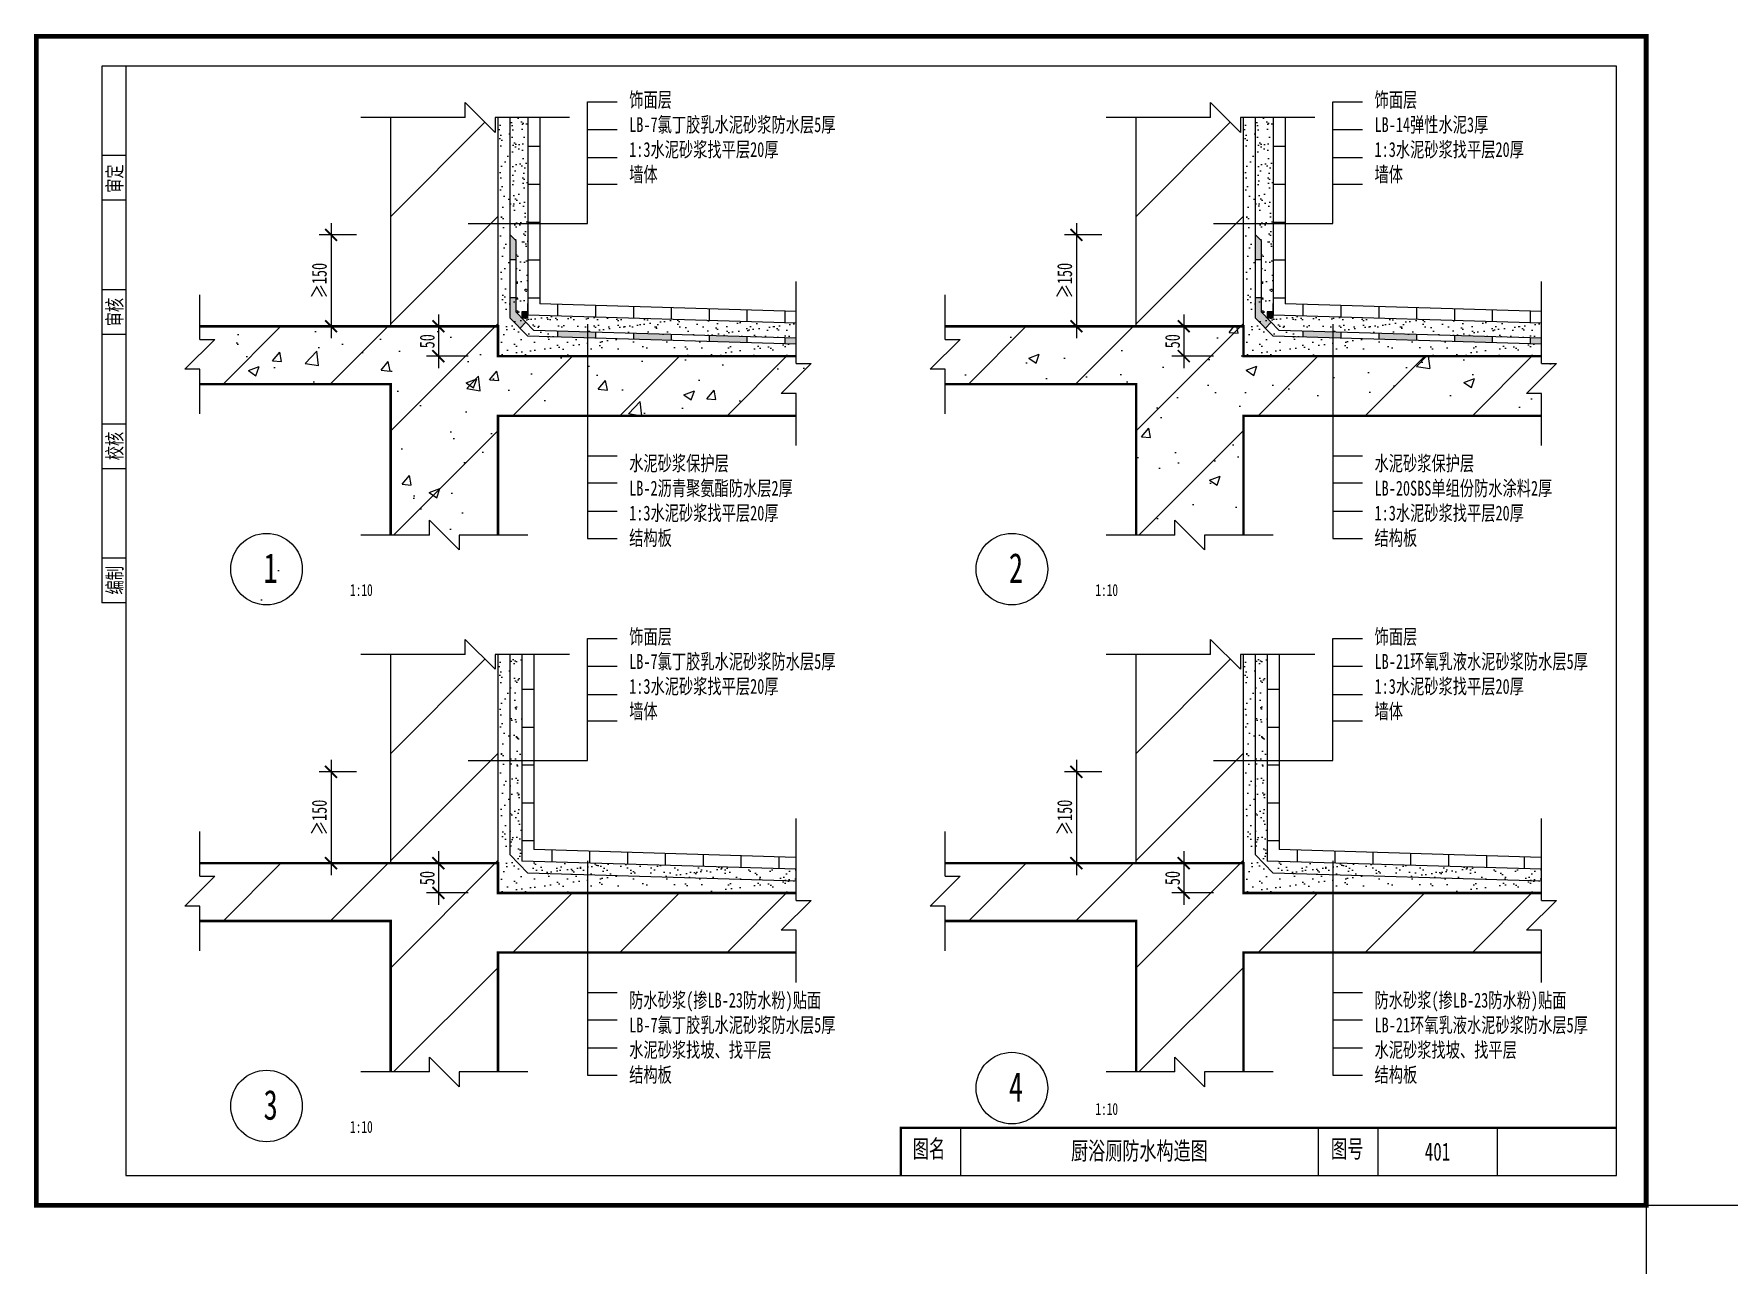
# Model space of a CAD drawing. Extents: x -1435 to -294, y -762 to 85.
# Drawn here: x -1435.2 to -1150.9, y -555.9 to -349.5 of the extents above; entities that cross this region are included whole.
import ezdxf

# ---------------------------------------------------------------- set-up
doc = ezdxf.new("R2010")
doc.units = 0
doc.layers.get('0').update_dxf_attribs({"linetype": 'CONTINUOUS'})
doc.layers.get('DEFPOINTS').update_dxf_attribs({"linetype": 'CONTINUOUS'})
doc.styles.get("Standard").update_dxf_attribs({"font": 'SimSun.ttf', "width": 0.7, "height": 2.5})
doc.dimstyles.get("Standard").update_dxf_attribs({"dimtxt": 0.18, "dimasz": 0.18, "dimexe": 0.18, "dimexo": 0.0625, "dimgap": 0.09, "dimtad": 0, "dimtih": 1, "dimtoh": 1, "dimdec": 4, "dimzin": 0, "dimdsep": 46, "dimtxsty": 'Standard', "dimcen": 0.09, "dimadec": 0, "dimazin": 0, "dimtfac": 1, "dimtdec": 4, "dimtofl": 0, "dimtmove": 0, "dimatfit": 3, "dimfxl": 0, "dimtolj": 1, "dimtzin": 0, "dimarcsym": 0})
pattern_1 = [(37.5, (-7.4803, 0), (-0.0800016, 2.4470662), [0, -1.9304, 0, -2.159, 0, -2.06375]), (7.5, (-7.4803, 0), (2.2476164, 3.5841255), [0, -1.0414, 0, -1.7399, 0, -0.66675]), (327.5, (-9.0424, 0), (3.954962, 0.007186), [0, -0.635, 0, -2.286, 0, -2.9845]), (317.5, (-9.0424, 0), (3.817782, 1.114647), [0, -0.3175, 0, -1.4986, 0, -1.7145])]
pattern_2 = [(37.5, (117.5197, 0), (-0.0800016, 2.4470662), [0, -1.9304, 0, -2.159, 0, -2.06375]), (7.5, (117.5197, 0), (2.2476164, 3.5841255), [0, -1.0414, 0, -1.7399, 0, -0.66675]), (327.5, (115.9576, 0), (3.954962, 0.007186), [0, -0.635, 0, -2.286, 0, -2.9845]), (317.5, (115.9576, 0), (3.817782, 1.114647), [0, -0.3175, 0, -1.4986, 0, -1.7145])]

# ---------------------------------------------------------------- blocks, each defined once
blk = doc.blocks.new('_ARCHTICK')
at = {"color": 0, "linetype": 'ByBlock', "const_width": 0.15}
blk.add_lwpolyline([(-0.5, -0.5), (0.5, 0.5)], dxfattribs=at)
blk = doc.blocks.new('*D10')
at = {"color": 0}
for p, q in [((-1381.1, -383.16), (-1387.38, -383.16)), ((-1385.38, -381.16), (-1385.38, -400.47)), ((-1380.38, -398.47), (-1387.38, -398.47))]:
    blk.add_line(p, q, dxfattribs=at)
at = {"layer": 'DEFPOINTS', "color": 0}
for p in [(-1376.1, -383.16), (-1385.38, -398.47), (-1375.38, -398.47)]:
    blk.add_point(p, dxfattribs=at)
at = {"color": 0, "xscale": 2, "yscale": 2, "zscale": 2}
for p, rotation in [((-1385.38, -383.16), 90), ((-1385.38, -398.47), 270)]:
    blk.add_blockref('_ARCHTICK', p, dxfattribs=dict(at, rotation=rotation))
at = {"color": 0, "insert": (-1387.32, -390.81), "char_height": 2.5, "attachment_point": 5, "rotation": 90}
blk.add_mtext('\\A1;≥150', dxfattribs=at)
blk = doc.blocks.new('*D11')
at = {"color": 0}
for p, q in [((-1367.38, -396.47), (-1367.38, -405.47)), ((-1362.38, -398.47), (-1369.38, -398.47)), ((-1362.38, -403.47), (-1369.38, -403.47))]:
    blk.add_line(p, q, dxfattribs=at)
at = {"layer": 'DEFPOINTS', "color": 0}
for p in [(-1357.38, -398.47), (-1367.38, -403.47), (-1357.38, -403.47)]:
    blk.add_point(p, dxfattribs=at)
at = {"color": 0, "xscale": 2, "yscale": 2, "zscale": 2}
for p, rotation in [((-1367.38, -398.47), 90), ((-1367.38, -403.47), 270)]:
    blk.add_blockref('_ARCHTICK', p, dxfattribs=dict(at, rotation=rotation))
at = {"color": 0, "insert": (-1369.25, -400.97), "char_height": 2.5, "attachment_point": 5, "rotation": 90}
blk.add_mtext('\\A1;50', dxfattribs=at)
blk = doc.blocks.new('X1')
blk.add_circle((-0.07, -0.01), 6)
at = {"insert": (-0.57, 2.69), "char_height": 5, "width": 2.34, "attachment_point": 1}
blk.add_mtext('1', dxfattribs=at)
blk = doc.blocks.new('*D13')
at = {"color": 0}
for p, q in [((-1242.38, -396.47), (-1242.38, -405.47)), ((-1237.38, -398.47), (-1244.38, -398.47)), ((-1237.38, -403.47), (-1244.38, -403.47))]:
    blk.add_line(p, q, dxfattribs=at)
at = {"layer": 'DEFPOINTS', "color": 0}
for p in [(-1232.38, -398.47), (-1242.38, -403.47), (-1232.38, -403.47)]:
    blk.add_point(p, dxfattribs=at)
at = {"color": 0, "xscale": 2, "yscale": 2, "zscale": 2}
for p, rotation in [((-1242.38, -398.47), 90), ((-1242.38, -403.47), 270)]:
    blk.add_blockref('_ARCHTICK', p, dxfattribs=dict(at, rotation=rotation))
at = {"color": 0, "insert": (-1244.25, -400.97), "char_height": 2.5, "attachment_point": 5, "rotation": 90}
blk.add_mtext('\\A1;50', dxfattribs=at)
blk = doc.blocks.new('*D12')
at = {"color": 0}
for p, q in [((-1256.1, -383.16), (-1262.38, -383.16)), ((-1260.38, -381.16), (-1260.38, -400.47)), ((-1255.38, -398.47), (-1262.38, -398.47))]:
    blk.add_line(p, q, dxfattribs=at)
at = {"layer": 'DEFPOINTS', "color": 0}
for p in [(-1251.1, -383.16), (-1260.38, -398.47), (-1250.38, -398.47)]:
    blk.add_point(p, dxfattribs=at)
at = {"color": 0, "xscale": 2, "yscale": 2, "zscale": 2}
for p, rotation in [((-1260.38, -383.16), 90), ((-1260.38, -398.47), 270)]:
    blk.add_blockref('_ARCHTICK', p, dxfattribs=dict(at, rotation=rotation))
at = {"color": 0, "insert": (-1262.32, -390.81), "char_height": 2.5, "attachment_point": 5, "rotation": 90}
blk.add_mtext('\\A1;≥150', dxfattribs=at)
blk = doc.blocks.new('*D14')
at = {"color": 0}
for p, q in [((-1385.38, -471.16), (-1385.38, -490.47)), ((-1381.1, -473.16), (-1387.38, -473.16)), ((-1380.38, -488.47), (-1387.38, -488.47))]:
    blk.add_line(p, q, dxfattribs=at)
at = {"layer": 'DEFPOINTS', "color": 0}
for p in [(-1376.1, -473.16), (-1385.38, -488.47), (-1375.38, -488.47)]:
    blk.add_point(p, dxfattribs=at)
at = {"color": 0, "xscale": 2, "yscale": 2, "zscale": 2}
for p, rotation in [((-1385.38, -473.16), 90), ((-1385.38, -488.47), 270)]:
    blk.add_blockref('_ARCHTICK', p, dxfattribs=dict(at, rotation=rotation))
at = {"color": 0, "insert": (-1387.32, -480.81), "char_height": 2.5, "attachment_point": 5, "rotation": 90}
blk.add_mtext('\\A1;≥150', dxfattribs=at)
blk = doc.blocks.new('*D15')
at = {"color": 0}
for p, q in [((-1362.38, -488.47), (-1369.38, -488.47)), ((-1367.38, -486.47), (-1367.38, -495.47)), ((-1362.38, -493.47), (-1369.38, -493.47))]:
    blk.add_line(p, q, dxfattribs=at)
at = {"layer": 'DEFPOINTS', "color": 0}
for p in [(-1357.38, -488.47), (-1367.38, -493.47), (-1357.38, -493.47)]:
    blk.add_point(p, dxfattribs=at)
at = {"color": 0, "xscale": 2, "yscale": 2, "zscale": 2}
for p, rotation in [((-1367.38, -488.47), 90), ((-1367.38, -493.47), 270)]:
    blk.add_blockref('_ARCHTICK', p, dxfattribs=dict(at, rotation=rotation))
at = {"color": 0, "insert": (-1369.25, -490.97), "char_height": 2.5, "attachment_point": 5, "rotation": 90}
blk.add_mtext('\\A1;50', dxfattribs=at)
blk = doc.blocks.new('*D17')
at = {"color": 0}
for p, q in [((-1237.38, -488.47), (-1244.38, -488.47)), ((-1242.38, -486.47), (-1242.38, -495.47)), ((-1237.38, -493.47), (-1244.38, -493.47))]:
    blk.add_line(p, q, dxfattribs=at)
at = {"layer": 'DEFPOINTS', "color": 0}
for p in [(-1232.38, -488.47), (-1242.38, -493.47), (-1232.38, -493.47)]:
    blk.add_point(p, dxfattribs=at)
at = {"color": 0, "xscale": 2, "yscale": 2, "zscale": 2}
for p, rotation in [((-1242.38, -488.47), 90), ((-1242.38, -493.47), 270)]:
    blk.add_blockref('_ARCHTICK', p, dxfattribs=dict(at, rotation=rotation))
at = {"color": 0, "insert": (-1244.25, -490.97), "char_height": 2.5, "attachment_point": 5, "rotation": 90}
blk.add_mtext('\\A1;50', dxfattribs=at)
blk = doc.blocks.new('*D16')
at = {"color": 0}
for p, q in [((-1260.38, -471.16), (-1260.38, -490.47)), ((-1256.1, -473.16), (-1262.38, -473.16)), ((-1255.38, -488.47), (-1262.38, -488.47))]:
    blk.add_line(p, q, dxfattribs=at)
at = {"layer": 'DEFPOINTS', "color": 0}
for p in [(-1251.1, -473.16), (-1260.38, -488.47), (-1250.38, -488.47)]:
    blk.add_point(p, dxfattribs=at)
at = {"color": 0, "xscale": 2, "yscale": 2, "zscale": 2}
for p, rotation in [((-1260.38, -473.16), 90), ((-1260.38, -488.47), 270)]:
    blk.add_blockref('_ARCHTICK', p, dxfattribs=dict(at, rotation=rotation))
at = {"color": 0, "insert": (-1262.32, -480.81), "char_height": 2.5, "attachment_point": 5, "rotation": 90}
blk.add_mtext('\\A1;≥150', dxfattribs=at)

msp = doc.modelspace()

# ---------------------------------------------------------------- hatches: boundary and pattern name
h = msp.add_hatch()
h.set_pattern_fill('AR-CONC', color=256, scale=0.1, style=0)
h.set_pattern_definition([(50, (0, 0), (18.21847, -1.59391), [1.905, -20.955]), (355, (0, 0), (-3.52428, 19.10566), [1.524, -16.764]), (100.451, (1.518, -0.133), (14.69425, 17.51167), [1.619, -17.809]), (46.1842, (0, 5.08), (27.1079, -4.20423), [2.8575, -31.4325]), (96.6356, (2.26, 4.73), (23.7404, 24.74256), [2.4285, -26.7135]), (351.184, (0, 5.08), (23.74046, 24.7425), [2.286, -25.146]), (21, (2.54, 3.81), (15.16149, -10.22655), [1.905, -20.955]), (326, (2.54, 3.81), (6.1802, 18.4188), [1.524, -16.764]), (71.4514, (3.803, 2.958), (21.34165, 8.19229), [1.619, -17.809]), (37.5, (0, 0), (0.30886, 8.455504), [0, -16.5608, 0, -17.018, 0, -16.8275]), (7.5, (0, 0), (6.681966, 10.01806), [0, -9.7028, 0, -16.1798, 0, -6.4135]), (327.5, (-5.664, 0), (13.55906, -0.572874), [0, -6.35, 0, -19.812, 0, -26.289]), (317.5, (-8.204, 0), (14.81292, 2.54265), [0, -8.255, 0, -13.1572, 0, -18.669])])
h.paths.add_polyline_path([(-1250.38, -433.47), (-1243.88, -433.47), (-1243.88, -430.97), (-1238.88, -435.97), (-1238.88, -433.47), (-1232.38, -433.47), (-1232.38, -413.47), (-1217.38, -413.47), (-1217.38, -403.47), (-1232.38, -403.47), (-1232.38, -398.47), (-1282.38, -398.47), (-1282.38, -400.67), (-1279.88, -400.67), (-1284.88, -405.67), (-1282.38, -405.67), (-1282.38, -408.17), (-1250.38, -408.17)])
h.paths.add_polyline_path([(-1182.38, -413.47), (-1182.38, -409.72), (-1184.88, -409.72), (-1179.88, -404.72), (-1182.38, -404.72), (-1182.38, -403.47), (-1217.38, -403.47), (-1217.38, -413.47)])
h.paths.add_polyline_path([(-1357.38, -413.47), (-1342.38, -413.47), (-1342.38, -403.47), (-1357.38, -403.47), (-1357.38, -398.47), (-1407.38, -398.47), (-1407.38, -400.67), (-1404.88, -400.67), (-1409.88, -405.67), (-1407.38, -405.67), (-1407.38, -408.17), (-1375.38, -408.17), (-1375.38, -433.47), (-1368.88, -433.47), (-1368.88, -430.97), (-1363.88, -435.97), (-1363.88, -433.47), (-1357.38, -433.47)])
h.paths.add_polyline_path([(-1342.38, -413.47), (-1307.38, -413.47), (-1307.38, -409.72), (-1309.88, -409.72), (-1304.88, -404.72), (-1307.38, -404.72), (-1307.38, -403.47), (-1342.38, -403.47)])
h.paths.add_polyline_path([(-1246.13, -402.7), (-1246.13, -399.23), (-1242.38, -399.23), (-1242.38, -402.7)], flags=24)
h.paths.add_polyline_path([(-1371.13, -402.7), (-1371.13, -399.23), (-1367.38, -399.23), (-1367.38, -402.7)], flags=24)
h.paths.add_polyline_path([(-1389.27, -394.32), (-1389.27, -387.31), (-1385.38, -387.31), (-1385.38, -394.32)], flags=9)
edge = h.paths.add_edge_path()
edge.add_arc((-1396.2, -439.18), 6, 0, 360)
h.paths.add_polyline_path([(-1397.95, -435.23), (-1394.03, -435.23), (-1394.03, -442.73), (-1397.95, -442.73)], flags=24)
h.paths.add_polyline_path([(-1382.7, -441.18), (-1378.04, -441.18), (-1378.04, -444.18), (-1382.7, -444.18)], flags=9)
h.paths.add_polyline_path([(-1336, -417.34), (-1306.21, -417.34), (-1306.21, -436.09), (-1336, -436.09)], flags=9)
h.paths.add_polyline_path([(-1336, -358.61), (-1298.74, -358.61), (-1298.74, -377.33), (-1336, -377.33)], flags=9)
h = msp.add_hatch()
h.set_pattern_fill('ANSI31', color=256, scale=4, style=0)
h.set_pattern_definition([(45, (-7.48, 0), (-8.98026, 8.98026), [])])
h.paths.add_polyline_path([(-1375.38, -398.47), (-1357.38, -398.47), (-1357.38, -363.47), (-1357.88, -363.47), (-1357.88, -365.97), (-1362.88, -360.97), (-1362.88, -363.47), (-1375.38, -363.47)])
h.paths.add_polyline_path([(-1375.38, -408.17), (-1375.38, -433.47), (-1368.88, -433.47), (-1368.88, -430.97), (-1363.88, -435.97), (-1363.88, -433.47), (-1357.38, -433.47), (-1357.38, -413.47), (-1342.38, -413.47), (-1342.38, -403.47), (-1357.38, -403.47), (-1357.38, -398.47), (-1407.38, -398.47), (-1407.38, -400.67), (-1404.88, -400.67), (-1409.88, -405.67), (-1407.38, -405.67), (-1407.38, -408.17)])
h.paths.add_polyline_path([(-1307.38, -413.47), (-1307.38, -409.72), (-1309.88, -409.72), (-1304.88, -404.72), (-1307.38, -404.72), (-1307.38, -403.47), (-1342.38, -403.47), (-1342.38, -413.47)])
h.paths.add_polyline_path([(-1371.13, -402.7), (-1371.13, -399.23), (-1367.38, -399.23), (-1367.38, -402.7)], flags=24)
h = msp.add_hatch()
h.set_pattern_fill('ANSI31', color=256, scale=4, style=0)
h.set_pattern_definition([(45, (117.52, 0), (-8.98026, 8.98026), [])])
h.paths.add_polyline_path([(-1250.38, -398.47), (-1232.38, -398.47), (-1232.38, -363.47), (-1232.88, -363.47), (-1232.88, -365.97), (-1237.88, -360.97), (-1237.88, -363.47), (-1250.38, -363.47)])
h.paths.add_polyline_path([(-1250.38, -408.17), (-1250.38, -433.47), (-1243.88, -433.47), (-1243.88, -430.97), (-1238.88, -435.97), (-1238.88, -433.47), (-1232.38, -433.47), (-1232.38, -413.47), (-1217.38, -413.47), (-1217.38, -403.47), (-1232.38, -403.47), (-1232.38, -398.47), (-1282.38, -398.47), (-1282.38, -400.67), (-1279.88, -400.67), (-1284.88, -405.67), (-1282.38, -405.67), (-1282.38, -408.17)])
h.paths.add_polyline_path([(-1182.38, -413.47), (-1182.38, -409.72), (-1184.88, -409.72), (-1179.88, -404.72), (-1182.38, -404.72), (-1182.38, -403.47), (-1217.38, -403.47), (-1217.38, -413.47)])
h.paths.add_polyline_path([(-1246.13, -402.7), (-1246.13, -399.23), (-1242.38, -399.23), (-1242.38, -402.7)], flags=24)
h = msp.add_hatch()
h.set_pattern_fill('AR-SAND', color=256, scale=0.07, style=0)
h.set_pattern_definition([(37.5, (-7.4803, 0), (-0.112002, 3.4258927), [0, -2.70256, 0, -3.0226, 0, -2.88925]), (7.5, (-7.4803, 0), (3.146663, 5.017776), [0, -1.45796, 0, -2.43586, 0, -0.93345]), (327.5, (-9.6673, 0), (5.5369466, 0.01006), [0, -0.889, 0, -3.2004, 0, -4.1783]), (317.5, (-9.6673, 0), (5.344895, 1.560505), [0, -0.4445, 0, -2.09804, 0, -2.4003])])
h.paths.add_polyline_path([(-1355.38, -381.24), (-1357.38, -381.24), (-1357.38, -403.47), (-1342.38, -403.47), (-1342.38, -400.42), (-1352.38, -400.12), (-1355.38, -397.03)])
h.paths.add_polyline_path([(-1342.38, -400.42), (-1342.38, -403.47), (-1307.38, -403.47), (-1307.38, -401.47)])
h.paths.add_polyline_path([(-1355.38, -363.47), (-1357.38, -363.47), (-1357.38, -381.24), (-1355.38, -381.24)])
h = msp.add_hatch()
h.set_pattern_fill('AR-SAND', color=256, scale=0.05, style=0)
h.set_pattern_definition(pattern_1)
h.paths.add_polyline_path([(-1352.38, -363.47), (-1355.38, -363.47), (-1355.38, -381.24), (-1352.38, -381.24)])
h = msp.add_hatch()
h.set_pattern_fill('ANSI31', color=256, scale=2, angle=135, style=0)
h.set_pattern_definition([(180, (-7.4803, 0), (-1e-15, -6.35), [])])
h.paths.add_polyline_path([(-1352.38, -381.24), (-1350.38, -381.24), (-1350.38, -363.47), (-1352.38, -363.47)])
h.paths.add_polyline_path([(-1350.38, -381.24), (-1352.38, -381.24), (-1352.38, -396.62), (-1307.38, -397.97), (-1307.38, -395.97), (-1350.38, -394.68)])
h = msp.add_hatch()
h.set_pattern_fill('AR-SAND', color=256, scale=0.07, style=0)
h.set_pattern_definition([(37.5, (117.5197, 0), (-0.112002, 3.4258927), [0, -2.70256, 0, -3.0226, 0, -2.88925]), (7.5, (117.5197, 0), (3.146663, 5.017776), [0, -1.45796, 0, -2.43586, 0, -0.93345]), (327.5, (115.3327, 0), (5.5369466, 0.01006), [0, -0.889, 0, -3.2004, 0, -4.1783]), (317.5, (115.3327, 0), (5.344895, 1.560505), [0, -0.4445, 0, -2.09804, 0, -2.4003])])
h.paths.add_polyline_path([(-1230.38, -381.24), (-1232.38, -381.24), (-1232.38, -403.47), (-1217.38, -403.47), (-1217.38, -400.42), (-1227.38, -400.12), (-1230.38, -397.03)])
h.paths.add_polyline_path([(-1217.38, -400.42), (-1217.38, -403.47), (-1182.38, -403.47), (-1182.38, -401.47)])
h.paths.add_polyline_path([(-1230.38, -363.47), (-1232.38, -363.47), (-1232.38, -381.24), (-1230.38, -381.24)])
h = msp.add_hatch()
h.set_pattern_fill('AR-SAND', color=256, scale=0.05, style=0)
h.set_pattern_definition(pattern_2)
h.paths.add_polyline_path([(-1227.38, -363.47), (-1230.38, -363.47), (-1230.38, -381.24), (-1227.38, -381.24)])
h = msp.add_hatch()
h.set_pattern_fill('ANSI31', color=256, scale=2, angle=135, style=0)
h.set_pattern_definition([(180, (117.5197, 0), (-1e-15, -6.35), [])])
h.paths.add_polyline_path([(-1227.38, -381.24), (-1225.38, -381.24), (-1225.38, -363.47), (-1227.38, -363.47)])
h.paths.add_polyline_path([(-1225.38, -381.24), (-1227.38, -381.24), (-1227.38, -396.62), (-1182.38, -397.97), (-1182.38, -395.97), (-1225.38, -394.68)])
h = msp.add_hatch()
h.set_pattern_fill('AR-SAND', color=256, scale=0.05, style=0)
h.set_pattern_definition(pattern_1)
h.paths.add_polyline_path([(-1307.38, -400.47), (-1307.38, -397.97), (-1352.38, -396.62), (-1352.38, -397.06), (-1352.41, -397.06), (-1353.41, -397.06), (-1353.38, -396.06), (-1352.38, -396.06), (-1352.38, -394.62), (-1352.38, -381.24), (-1355.38, -381.24), (-1355.38, -383.06), (-1354.38, -384.06), (-1354.38, -393.7), (-1355.38, -393.7), (-1355.38, -397.03), (-1352.38, -400.12), (-1347.33, -400.27), (-1347.33, -399.27)])
h = msp.add_hatch(color=256)
h.paths.add_polyline_path([(-1354.38, -396.06), (-1354.38, -393.7), (-1355.38, -393.7), (-1355.38, -397.03), (-1353.68, -398.78), (-1352.71, -397.78)])
h.paths.add_polyline_path([(-1347.33, -399.27), (-1347.33, -400.27), (-1342.38, -400.42), (-1342.38, -399.42)])
h.paths.add_polyline_path([(-1340.98, -400.46), (-1340.98, -399.46), (-1342.38, -399.42), (-1342.38, -400.42)])
h.paths.add_polyline_path([(-1334.63, -399.65), (-1334.63, -400.65), (-1328.28, -400.84), (-1328.28, -399.84)])
h.paths.add_polyline_path([(-1354.38, -384.06), (-1355.38, -383.06), (-1355.38, -387.35), (-1354.38, -387.35)])
h.paths.add_polyline_path([(-1321.93, -400.03), (-1321.93, -401.03), (-1315.58, -401.22), (-1315.58, -400.22)])
h.paths.add_polyline_path([(-1309.23, -400.41), (-1309.23, -401.41), (-1307.38, -401.47), (-1307.38, -400.47)])
h = msp.add_hatch()
h.set_pattern_fill('ANSI31', color=256, scale=2, angle=45, style=0)
h.set_pattern_definition([(90, (-7.4803, 0), (-6.35, 1e-15), [])])
h.paths.add_polyline_path([(-1350.38, -394.68), (-1350.38, -381.24), (-1352.38, -381.24), (-1352.38, -396.62), (-1307.38, -397.97), (-1307.38, -395.97)])
h = msp.add_hatch()
h.set_pattern_fill('AR-SAND', color=256, scale=0.05, style=0)
h.set_pattern_definition(pattern_2)
h.paths.add_polyline_path([(-1182.38, -400.47), (-1182.38, -397.97), (-1227.38, -396.62), (-1227.38, -397.06), (-1227.41, -397.06), (-1228.41, -397.06), (-1228.38, -396.06), (-1227.38, -396.06), (-1227.38, -394.62), (-1227.38, -381.24), (-1230.38, -381.24), (-1230.38, -383.06), (-1229.38, -384.06), (-1229.38, -393.7), (-1230.38, -393.7), (-1230.38, -397.03), (-1227.38, -400.12), (-1222.33, -400.27), (-1222.33, -399.27)])
h = msp.add_hatch(color=256)
h.paths.add_polyline_path([(-1229.38, -396.06), (-1229.38, -393.7), (-1230.38, -393.7), (-1230.38, -397.03), (-1228.68, -398.78), (-1227.71, -397.78)])
h.paths.add_polyline_path([(-1222.33, -399.27), (-1222.33, -400.27), (-1217.38, -400.42), (-1217.38, -399.42)])
h.paths.add_polyline_path([(-1215.98, -400.46), (-1215.98, -399.46), (-1217.38, -399.42), (-1217.38, -400.42)])
h.paths.add_polyline_path([(-1209.63, -399.65), (-1209.63, -400.65), (-1203.28, -400.84), (-1203.28, -399.84)])
h.paths.add_polyline_path([(-1229.38, -384.06), (-1230.38, -383.06), (-1230.38, -387.35), (-1229.38, -387.35)])
h.paths.add_polyline_path([(-1196.93, -400.03), (-1196.93, -401.03), (-1190.58, -401.22), (-1190.58, -400.22)])
h.paths.add_polyline_path([(-1184.23, -400.41), (-1184.23, -401.41), (-1182.38, -401.47), (-1182.38, -400.47)])
h = msp.add_hatch()
h.set_pattern_fill('ANSI31', color=256, scale=2, angle=45, style=0)
h.set_pattern_definition([(90, (117.5197, 0), (-6.35, 1e-15), [])])
h.paths.add_polyline_path([(-1225.38, -394.68), (-1225.38, -381.24), (-1227.38, -381.24), (-1227.38, -396.62), (-1182.38, -397.97), (-1182.38, -395.97)])
for points in [[(-1352.41, -397.06), (-1352.41, -396.06), (-1353.41, -396.06), (-1353.41, -397.06)], [(-1352.38, -396.06), (-1353.38, -396.06), (-1353.38, -397.06), (-1352.41, -397.06), (-1352.38, -397.06)], [(-1227.41, -397.06), (-1227.41, -396.06), (-1228.41, -396.06), (-1228.41, -397.06)], [(-1227.38, -396.06), (-1228.38, -396.06), (-1228.38, -397.06), (-1227.41, -397.06), (-1227.38, -397.06)]]:
    msp.add_hatch(color=256).paths.add_polyline_path(points)
h = msp.add_hatch()
h.set_pattern_fill('ANSI31', color=256, scale=4, style=0)
h.set_pattern_definition([(45, (-7.48, -90), (-8.98026, 8.98026), [])])
h.paths.add_polyline_path([(-1375.38, -488.47), (-1357.38, -488.47), (-1357.38, -453.47), (-1357.88, -453.47), (-1357.88, -455.97), (-1362.88, -450.97), (-1362.88, -453.47), (-1375.38, -453.47)])
h.paths.add_polyline_path([(-1375.38, -498.17), (-1375.38, -523.47), (-1368.88, -523.47), (-1368.88, -520.97), (-1363.88, -525.97), (-1363.88, -523.47), (-1357.38, -523.47), (-1357.38, -503.47), (-1342.38, -503.47), (-1342.38, -493.47), (-1357.38, -493.47), (-1357.38, -488.47), (-1407.38, -488.47), (-1407.38, -490.67), (-1404.88, -490.67), (-1409.88, -495.67), (-1407.38, -495.67), (-1407.38, -498.17)])
h.paths.add_polyline_path([(-1307.38, -503.47), (-1307.38, -499.72), (-1309.88, -499.72), (-1304.88, -494.72), (-1307.38, -494.72), (-1307.38, -493.47), (-1342.38, -493.47), (-1342.38, -503.47)])
h.paths.add_polyline_path([(-1371.13, -492.7), (-1371.13, -489.23), (-1367.38, -489.23), (-1367.38, -492.7)], flags=24)
h = msp.add_hatch()
h.set_pattern_fill('ANSI31', color=256, scale=4, style=0)
h.set_pattern_definition([(45, (117.52, -90), (-8.98026, 8.98026), [])])
h.paths.add_polyline_path([(-1250.38, -488.47), (-1232.38, -488.47), (-1232.38, -453.47), (-1232.88, -453.47), (-1232.88, -455.97), (-1237.88, -450.97), (-1237.88, -453.47), (-1250.38, -453.47)])
h.paths.add_polyline_path([(-1250.38, -498.17), (-1250.38, -523.47), (-1243.88, -523.47), (-1243.88, -520.97), (-1238.88, -525.97), (-1238.88, -523.47), (-1232.38, -523.47), (-1232.38, -503.47), (-1217.38, -503.47), (-1217.38, -493.47), (-1232.38, -493.47), (-1232.38, -488.47), (-1282.38, -488.47), (-1282.38, -490.67), (-1279.88, -490.67), (-1284.88, -495.67), (-1282.38, -495.67), (-1282.38, -498.17)])
h.paths.add_polyline_path([(-1182.38, -503.47), (-1182.38, -499.72), (-1184.88, -499.72), (-1179.88, -494.72), (-1182.38, -494.72), (-1182.38, -493.47), (-1217.38, -493.47), (-1217.38, -503.47)])
h.paths.add_polyline_path([(-1246.13, -492.7), (-1246.13, -489.23), (-1242.38, -489.23), (-1242.38, -492.7)], flags=24)
h = msp.add_hatch()
h.set_pattern_fill('AR-SAND', color=256, scale=0.07, style=0)
h.set_pattern_definition([(37.5, (-7.4803, -90), (-0.112002, 3.4258927), [0, -2.70256, 0, -3.0226, 0, -2.88925]), (7.5, (-7.4803, -90), (3.146663, 5.017776), [0, -1.45796, 0, -2.43586, 0, -0.93345]), (327.5, (-9.6673, -90), (5.5369466, 0.01006), [0, -0.889, 0, -3.2004, 0, -4.1783]), (317.5, (-9.6673, -90), (5.344895, 1.560505), [0, -0.4445, 0, -2.09804, 0, -2.4003])])
h.paths.add_polyline_path([(-1355.38, -471.24), (-1357.38, -471.24), (-1357.38, -493.47), (-1342.38, -493.47), (-1342.38, -490.42), (-1352.38, -490.12), (-1355.38, -487.03)])
h.paths.add_polyline_path([(-1342.38, -490.42), (-1342.38, -493.47), (-1307.38, -493.47), (-1307.38, -491.47)])
h.paths.add_polyline_path([(-1355.38, -453.47), (-1357.38, -453.47), (-1357.38, -471.24), (-1355.38, -471.24)])
h = msp.add_hatch()
h.set_pattern_fill('AR-SAND', color=256, scale=0.05, style=0)
h.paths.add_polyline_path([(-1353.38, -453.47), (-1355.38, -453.47), (-1355.38, -471.24), (-1353.38, -471.24)])
h.paths.add_polyline_path([(-1353.38, -471.24), (-1355.38, -471.24), (-1355.38, -487.03), (-1352.38, -490.12), (-1342.38, -490.42), (-1342.38, -488.45), (-1353.38, -488.12)])
h.paths.add_polyline_path([(-1342.38, -488.45), (-1342.38, -490.42), (-1307.38, -491.47), (-1307.38, -489.5)])
h = msp.add_hatch()
h.set_pattern_fill('ANSI31', color=256, scale=2, angle=135, style=0)
h.set_pattern_definition([(180, (-8.4803, -91), (-1e-15, -6.35), [])])
h.paths.add_polyline_path([(-1353.38, -472.24), (-1351.38, -472.24), (-1351.38, -454.47), (-1353.38, -454.47)])
h.paths.add_polyline_path([(-1351.38, -472.24), (-1353.38, -472.24), (-1353.38, -487.62), (-1308.38, -488.97), (-1308.38, -486.97), (-1351.38, -485.68)])
h = msp.add_hatch()
h.set_pattern_fill('AR-SAND', color=256, scale=0.07, style=0)
h.set_pattern_definition([(37.5, (117.5197, -90), (-0.112002, 3.4258927), [0, -2.70256, 0, -3.0226, 0, -2.88925]), (7.5, (117.5197, -90), (3.146663, 5.017776), [0, -1.45796, 0, -2.43586, 0, -0.93345]), (327.5, (115.3327, -90), (5.5369466, 0.01006), [0, -0.889, 0, -3.2004, 0, -4.1783]), (317.5, (115.3327, -90), (5.344895, 1.560505), [0, -0.4445, 0, -2.09804, 0, -2.4003])])
h.paths.add_polyline_path([(-1230.38, -471.24), (-1232.38, -471.24), (-1232.38, -493.47), (-1217.38, -493.47), (-1217.38, -490.42), (-1227.38, -490.12), (-1230.38, -487.03)])
h.paths.add_polyline_path([(-1217.38, -490.42), (-1217.38, -493.47), (-1182.38, -493.47), (-1182.38, -491.47)])
h.paths.add_polyline_path([(-1230.38, -453.47), (-1232.38, -453.47), (-1232.38, -471.24), (-1230.38, -471.24)])
h = msp.add_hatch()
h.set_pattern_fill('AR-SAND', color=256, scale=0.05, style=0)
h.set_pattern_definition([(37.5, (125, 0), (-0.0800016, 2.4470662), [0, -1.9304, 0, -2.159, 0, -2.06375]), (7.5, (125, 0), (2.2476164, 3.5841255), [0, -1.0414, 0, -1.7399, 0, -0.66675]), (327.5, (123.438, 0), (3.954962, 0.007186), [0, -0.635, 0, -2.286, 0, -2.9845]), (317.5, (123.438, 0), (3.817782, 1.114647), [0, -0.3175, 0, -1.4986, 0, -1.7145])])
h.paths.add_polyline_path([(-1228.38, -453.47), (-1230.38, -453.47), (-1230.38, -471.24), (-1228.38, -471.24)])
h.paths.add_polyline_path([(-1228.38, -471.24), (-1230.38, -471.24), (-1230.38, -487.03), (-1227.38, -490.12), (-1217.38, -490.42), (-1217.38, -488.45), (-1228.38, -488.12)])
h.paths.add_polyline_path([(-1217.38, -488.45), (-1217.38, -490.42), (-1182.38, -491.47), (-1182.38, -489.5)])
h = msp.add_hatch()
h.set_pattern_fill('ANSI31', color=256, scale=2, angle=135, style=0)
h.set_pattern_definition([(180, (116.5197, -91), (-1e-15, -6.35), [])])
h.paths.add_polyline_path([(-1228.38, -472.24), (-1226.38, -472.24), (-1226.38, -454.47), (-1228.38, -454.47)])
h.paths.add_polyline_path([(-1226.38, -472.24), (-1228.38, -472.24), (-1228.38, -487.62), (-1183.38, -488.97), (-1183.38, -486.97), (-1226.38, -485.68)])
h = msp.add_hatch()
h.set_pattern_fill('ANSI31', color=256, scale=2, angle=45, style=0)
h.set_pattern_definition([(90, (-8.4803, -91.5), (-6.35, 1e-15), [])])
h.paths.add_polyline_path([(-1351.38, -486.18), (-1351.38, -472.74), (-1353.38, -472.74), (-1353.38, -488.12), (-1308.38, -489.47), (-1308.38, -487.47)])
h = msp.add_hatch()
h.set_pattern_fill('ANSI31', color=256, scale=2, angle=45, style=0)
h.set_pattern_definition([(90, (116.5197, -91.5), (-6.35, 1e-15), [])])
h.paths.add_polyline_path([(-1226.38, -486.18), (-1226.38, -472.74), (-1228.38, -472.74), (-1228.38, -488.12), (-1183.38, -489.47), (-1183.38, -487.47)])

# ---------------------------------------------------------------- linework, layer by layer
for p, q in [((-1169.82, -354.85), (-1423.82, -354.85)), ((-1423.82, -354.85), (-1423.82, -444.85)), ((-1419.82, -354.85), (-1419.82, -540.85)), ((-1169.82, -540.85), (-1169.82, -354.85)), ((-1362.88, -363.47), (-1362.88, -360.97)), ((-1357.88, -365.97), (-1362.88, -360.97)), ((-1342.38, -381.24), (-1342.38, -360.83)), ((-1342.38, -360.83), (-1337.38, -360.83)), ((-1232.88, -365.97), (-1237.88, -360.97)), ((-1237.88, -363.47), (-1237.88, -360.97)), ((-1217.38, -360.83), (-1212.38, -360.83)), ((-1217.38, -381.24), (-1217.38, -360.83)), ((-1375.38, -363.47), (-1380.38, -363.47)), ((-1375.38, -398.47), (-1375.38, -363.47)), ((-1362.88, -363.47), (-1375.38, -363.47)), ((-1345.38, -363.47), (-1357.88, -363.47)), ((-1357.88, -363.47), (-1357.88, -365.97)), ((-1357.38, -403.47), (-1357.38, -363.47)), ((-1355.38, -363.47), (-1355.38, -397.03)), ((-1352.38, -363.47), (-1352.38, -396.62)), ((-1350.38, -363.47), (-1350.38, -394.68)), ((-1250.38, -363.47), (-1255.38, -363.47)), ((-1237.88, -363.47), (-1250.38, -363.47)), ((-1250.38, -398.47), (-1250.38, -363.47)), ((-1232.88, -363.47), (-1232.88, -365.97)), ((-1220.38, -363.47), (-1232.88, -363.47)), ((-1232.38, -403.47), (-1232.38, -363.47)), ((-1230.38, -363.47), (-1230.38, -397.03)), ((-1227.38, -363.47), (-1227.38, -396.62)), ((-1225.38, -363.47), (-1225.38, -394.68)), ((-1342.38, -365.46), (-1337.38, -365.46)), ((-1217.38, -365.46), (-1212.38, -365.46)), ((-1419.82, -369.85), (-1423.82, -369.85)), ((-1342.38, -370.19), (-1337.38, -370.19)), ((-1217.38, -370.19), (-1212.38, -370.19)), ((-1342.38, -374.62), (-1337.38, -374.62)), ((-1217.38, -374.62), (-1212.38, -374.62)), ((-1419.82, -377.35), (-1423.82, -377.35)), ((-1362.38, -381.24), (-1342.38, -381.24)), ((-1354.38, -384.06), (-1355.38, -383.06)), ((-1237.38, -381.24), (-1217.38, -381.24)), ((-1229.38, -384.06), (-1230.38, -383.06)), ((-1354.38, -384.06), (-1354.38, -396.06)), ((-1229.38, -384.06), (-1229.38, -396.06)), ((-1354.38, -387.35), (-1355.38, -387.35)), ((-1229.38, -387.35), (-1230.38, -387.35)), ((-1307.38, -395.97), (-1307.38, -390.97)), ((-1182.38, -395.97), (-1182.38, -390.97)), ((-1419.82, -392.35), (-1423.82, -392.35)), ((-1407.38, -400.67), (-1407.38, -393.17)), ((-1354.38, -393.7), (-1355.38, -393.7)), ((-1352.38, -397.06), (-1352.38, -394.62)), ((-1307.38, -395.97), (-1350.38, -394.68)), ((-1282.38, -400.67), (-1282.38, -393.17)), ((-1229.38, -393.7), (-1230.38, -393.7)), ((-1227.38, -397.06), (-1227.38, -394.62)), ((-1182.38, -395.97), (-1225.38, -394.68)), ((-1355.38, -397.03), (-1352.38, -400.12)), ((-1354.38, -396.06), (-1351.38, -399.15)), ((-1353.68, -398.78), (-1352.71, -397.78)), ((-1353.38, -396.06), (-1353.41, -397.06)), ((-1353.41, -397.06), (-1352.41, -397.06)), ((-1353.41, -397.06), (-1352.38, -397.06)), ((-1352.38, -396.06), (-1353.38, -396.06)), ((-1353.38, -396.06), (-1353.38, -397.06)), ((-1352.38, -396.06), (-1353.38, -396.06)), ((-1352.41, -397.06), (-1352.38, -397.06)), ((-1307.38, -397.97), (-1352.38, -396.62)), ((-1352.38, -397.06), (-1352.38, -396.62)), ((-1307.38, -404.72), (-1307.38, -395.97)), ((-1230.38, -397.03), (-1227.38, -400.12)), ((-1229.38, -396.06), (-1226.38, -399.15)), ((-1228.68, -398.78), (-1227.71, -397.78)), ((-1228.38, -396.06), (-1228.41, -397.06)), ((-1228.41, -397.06), (-1227.38, -397.06)), ((-1228.41, -397.06), (-1227.41, -397.06)), ((-1227.38, -396.06), (-1228.38, -396.06)), ((-1228.38, -396.06), (-1228.38, -397.06)), ((-1227.38, -396.06), (-1228.38, -396.06)), ((-1227.41, -397.06), (-1227.38, -397.06)), ((-1182.38, -397.97), (-1227.38, -396.62)), ((-1227.38, -397.06), (-1227.38, -396.62)), ((-1182.38, -404.72), (-1182.38, -395.97)), ((-1419.82, -399.85), (-1423.82, -399.85)), ((-1409.88, -405.67), (-1404.88, -400.67)), ((-1357.38, -398.47), (-1407.38, -398.47)), ((-1407.38, -400.67), (-1404.88, -400.67)), ((-1307.38, -401.47), (-1352.38, -400.12)), ((-1307.38, -400.47), (-1351.38, -399.15)), ((-1347.33, -400.27), (-1347.33, -399.27)), ((-1342.38, -398.09), (-1342.38, -434.04)), ((-1340.98, -400.46), (-1340.98, -399.46)), ((-1334.63, -400.65), (-1334.63, -399.65)), ((-1328.28, -400.84), (-1328.28, -399.84)), ((-1321.93, -401.03), (-1321.93, -400.03)), ((-1315.58, -401.22), (-1315.58, -400.22)), ((-1309.23, -401.41), (-1309.23, -400.41)), ((-1284.88, -405.67), (-1279.88, -400.67)), ((-1232.38, -398.47), (-1282.38, -398.47)), ((-1282.38, -400.67), (-1279.88, -400.67)), ((-1182.38, -401.47), (-1227.38, -400.12)), ((-1182.38, -400.47), (-1226.38, -399.15)), ((-1222.33, -400.27), (-1222.33, -399.27)), ((-1217.38, -398.09), (-1217.38, -434.04)), ((-1215.98, -400.46), (-1215.98, -399.46)), ((-1209.63, -400.65), (-1209.63, -399.65)), ((-1203.28, -400.84), (-1203.28, -399.84)), ((-1196.93, -401.03), (-1196.93, -400.03)), ((-1190.58, -401.22), (-1190.58, -400.22)), ((-1184.23, -401.41), (-1184.23, -400.41)), ((-1357.38, -403.47), (-1307.38, -403.47)), ((-1232.38, -403.47), (-1182.38, -403.47)), ((-1407.38, -405.67), (-1409.88, -405.67)), ((-1407.38, -413.17), (-1407.38, -405.67)), ((-1309.88, -409.72), (-1304.88, -404.72)), ((-1307.38, -404.72), (-1304.88, -404.72)), ((-1282.38, -405.67), (-1284.88, -405.67)), ((-1282.38, -413.17), (-1282.38, -405.67)), ((-1184.88, -409.72), (-1179.88, -404.72)), ((-1182.38, -404.72), (-1179.88, -404.72)), ((-1375.38, -408.17), (-1407.38, -408.17)), ((-1375.38, -433.47), (-1375.38, -408.17)), ((-1250.38, -408.17), (-1282.38, -408.17)), ((-1250.38, -433.47), (-1250.38, -408.17)), ((-1307.38, -409.72), (-1309.88, -409.72)), ((-1307.38, -418.47), (-1307.38, -409.72)), ((-1182.38, -409.72), (-1184.88, -409.72)), ((-1182.38, -418.47), (-1182.38, -409.72)), ((-1419.82, -414.85), (-1423.82, -414.85)), ((-1307.38, -413.47), (-1357.38, -413.47)), ((-1357.38, -413.47), (-1357.38, -433.47)), ((-1182.38, -413.47), (-1232.38, -413.47)), ((-1232.38, -413.47), (-1232.38, -433.47)), ((-1342.38, -420.18), (-1337.38, -420.18)), ((-1217.38, -420.18), (-1212.38, -420.18)), ((-1419.82, -422.35), (-1423.82, -422.35)), ((-1342.38, -424.71), (-1337.38, -424.71)), ((-1217.38, -424.71), (-1212.38, -424.71)), ((-1363.88, -435.97), (-1368.88, -430.97)), ((-1368.88, -433.47), (-1368.88, -430.97)), ((-1342.38, -429.44), (-1337.38, -429.44)), ((-1243.88, -433.47), (-1243.88, -430.97)), ((-1238.88, -435.97), (-1243.88, -430.97)), ((-1217.38, -429.44), (-1212.38, -429.44)), ((-1368.88, -433.47), (-1380.38, -433.47)), ((-1352.38, -433.47), (-1363.88, -433.47)), ((-1363.88, -433.47), (-1363.88, -435.97)), ((-1342.38, -434.04), (-1337.38, -434.04)), ((-1243.88, -433.47), (-1255.38, -433.47)), ((-1238.88, -433.47), (-1238.88, -435.97)), ((-1227.38, -433.47), (-1238.88, -433.47)), ((-1217.38, -434.04), (-1212.38, -434.04)), ((-1419.82, -437.35), (-1423.82, -437.35)), ((-1419.82, -444.85), (-1423.82, -444.85)), ((-1362.88, -453.47), (-1362.88, -450.97)), ((-1357.88, -455.97), (-1362.88, -450.97)), ((-1342.38, -450.83), (-1337.38, -450.83)), ((-1342.38, -471.24), (-1342.38, -450.83)), ((-1232.88, -455.97), (-1237.88, -450.97)), ((-1237.88, -453.47), (-1237.88, -450.97)), ((-1217.38, -471.24), (-1217.38, -450.83)), ((-1217.38, -450.83), (-1212.38, -450.83)), ((-1375.38, -453.47), (-1380.38, -453.47)), ((-1375.38, -488.47), (-1375.38, -453.47)), ((-1362.88, -453.47), (-1375.38, -453.47)), ((-1357.88, -453.47), (-1357.88, -455.97)), ((-1345.38, -453.47), (-1357.88, -453.47)), ((-1357.38, -493.47), (-1357.38, -453.47)), ((-1355.38, -453.47), (-1355.38, -487.03)), ((-1353.38, -453.47), (-1353.38, -488.12)), ((-1351.38, -453.47), (-1351.38, -486.18)), ((-1250.38, -453.47), (-1255.38, -453.47)), ((-1250.38, -488.47), (-1250.38, -453.47)), ((-1237.88, -453.47), (-1250.38, -453.47)), ((-1220.38, -453.47), (-1232.88, -453.47)), ((-1232.88, -453.47), (-1232.88, -455.97)), ((-1232.38, -493.47), (-1232.38, -453.47)), ((-1230.38, -453.47), (-1230.38, -487.03)), ((-1228.38, -453.47), (-1228.38, -488.12)), ((-1226.38, -453.47), (-1226.38, -486.18)), ((-1342.38, -455.46), (-1337.38, -455.46)), ((-1217.38, -455.46), (-1212.38, -455.46)), ((-1342.38, -460.19), (-1337.38, -460.19)), ((-1217.38, -460.19), (-1212.38, -460.19)), ((-1342.38, -464.62), (-1337.38, -464.62)), ((-1217.38, -464.62), (-1212.38, -464.62)), ((-1362.38, -471.24), (-1342.38, -471.24)), ((-1237.38, -471.24), (-1217.38, -471.24)), ((-1407.38, -490.67), (-1407.38, -483.17)), ((-1307.38, -485.97), (-1307.38, -480.97)), ((-1282.38, -490.67), (-1282.38, -483.17)), ((-1182.38, -485.97), (-1182.38, -480.97)), ((-1307.38, -494.72), (-1307.38, -485.97)), ((-1182.38, -494.72), (-1182.38, -485.97)), ((-1357.38, -488.47), (-1407.38, -488.47)), ((-1355.38, -487.03), (-1352.38, -490.12)), ((-1307.38, -489.5), (-1353.38, -488.12)), ((-1307.38, -487.5), (-1351.38, -486.18)), ((-1342.38, -488.09), (-1342.38, -524.04)), ((-1232.38, -488.47), (-1282.38, -488.47)), ((-1230.38, -487.03), (-1227.38, -490.12)), ((-1182.38, -489.5), (-1228.38, -488.12)), ((-1182.38, -487.5), (-1226.38, -486.18)), ((-1217.38, -488.09), (-1217.38, -524.04)), ((-1409.88, -495.67), (-1404.88, -490.67)), ((-1407.38, -490.67), (-1404.88, -490.67)), ((-1307.38, -491.47), (-1352.38, -490.12)), ((-1284.88, -495.67), (-1279.88, -490.67)), ((-1282.38, -490.67), (-1279.88, -490.67)), ((-1182.38, -491.47), (-1227.38, -490.12)), ((-1357.38, -493.47), (-1307.38, -493.47)), ((-1232.38, -493.47), (-1182.38, -493.47)), ((-1407.38, -495.67), (-1409.88, -495.67)), ((-1407.38, -503.17), (-1407.38, -495.67)), ((-1309.88, -499.72), (-1304.88, -494.72)), ((-1307.38, -494.72), (-1304.88, -494.72)), ((-1282.38, -495.67), (-1284.88, -495.67)), ((-1282.38, -503.17), (-1282.38, -495.67)), ((-1184.88, -499.72), (-1179.88, -494.72)), ((-1182.38, -494.72), (-1179.88, -494.72)), ((-1375.38, -498.17), (-1407.38, -498.17)), ((-1375.38, -523.47), (-1375.38, -498.17)), ((-1307.38, -499.72), (-1309.88, -499.72)), ((-1307.38, -508.47), (-1307.38, -499.72)), ((-1250.38, -498.17), (-1282.38, -498.17)), ((-1250.38, -523.47), (-1250.38, -498.17)), ((-1182.38, -499.72), (-1184.88, -499.72)), ((-1182.38, -508.47), (-1182.38, -499.72)), ((-1307.38, -503.47), (-1357.38, -503.47)), ((-1357.38, -503.47), (-1357.38, -523.47)), ((-1182.38, -503.47), (-1232.38, -503.47)), ((-1232.38, -503.47), (-1232.38, -523.47)), ((-1342.38, -510.18), (-1337.38, -510.18)), ((-1217.38, -510.18), (-1212.38, -510.18)), ((-1342.38, -514.71), (-1337.38, -514.71)), ((-1217.38, -514.71), (-1212.38, -514.71)), ((-1342.38, -519.44), (-1337.38, -519.44)), ((-1217.38, -519.44), (-1212.38, -519.44)), ((-1368.88, -523.47), (-1368.88, -520.97)), ((-1363.88, -525.97), (-1368.88, -520.97)), ((-1238.88, -525.97), (-1243.88, -520.97)), ((-1243.88, -523.47), (-1243.88, -520.97)), ((-1368.88, -523.47), (-1380.38, -523.47)), ((-1363.88, -523.47), (-1363.88, -525.97)), ((-1352.38, -523.47), (-1363.88, -523.47)), ((-1342.38, -524.04), (-1337.38, -524.04)), ((-1243.88, -523.47), (-1255.38, -523.47)), ((-1227.38, -523.47), (-1238.88, -523.47)), ((-1238.88, -523.47), (-1238.88, -525.97)), ((-1217.38, -524.04), (-1212.38, -524.04)), ((-1289.82, -532.85), (-1289.82, -540.85)), ((-1279.82, -532.85), (-1279.82, -540.85)), ((-1219.82, -532.85), (-1219.82, -540.85)), ((-1209.82, -532.85), (-1209.82, -540.85)), ((-1189.82, -532.85), (-1189.82, -540.85)), ((-1419.82, -540.85), (-1169.82, -540.85))]:
    msp.add_line(p, q)
for points, const_width in [([(-1434.82, -545.85), (-1164.82, -545.85), (-1164.82, -349.85), (-1434.82, -349.85), (-1434.82, -545.85)], 0.8), ([(-1407.38, -398.47), (-1357.38, -398.47), (-1357.38, -403.47), (-1307.38, -403.47)], 0.4), ([(-1282.38, -398.47), (-1232.38, -398.47), (-1232.38, -403.47), (-1182.38, -403.47)], 0.4), ([(-1375.38, -433.47), (-1375.38, -408.17), (-1407.38, -408.17)], 0.4), ([(-1250.38, -433.47), (-1250.38, -408.17), (-1282.38, -408.17)], 0.4), ([(-1307.38, -413.47), (-1357.38, -413.47), (-1357.38, -433.47)], 0.4), ([(-1182.38, -413.47), (-1232.38, -413.47), (-1232.38, -433.47)], 0.4), ([(-1407.38, -488.47), (-1357.38, -488.47), (-1357.38, -493.47), (-1307.38, -493.47)], 0.4), ([(-1282.38, -488.47), (-1232.38, -488.47), (-1232.38, -493.47), (-1182.38, -493.47)], 0.4), ([(-1375.38, -523.47), (-1375.38, -498.17), (-1407.38, -498.17)], 0.4), ([(-1250.38, -523.47), (-1250.38, -498.17), (-1282.38, -498.17)], 0.4), ([(-1307.38, -503.47), (-1357.38, -503.47), (-1357.38, -523.47)], 0.4), ([(-1182.38, -503.47), (-1232.38, -503.47), (-1232.38, -523.47)], 0.4), ([(-1169.82, -532.85), (-1289.82, -532.85), (-1289.82, -540.85)], 0.4), ([(-1279.82, -540.85), (-1279.82, -532.85)], 0.2), ([(-1219.82, -540.85), (-1219.82, -532.85)], 0.2), ([(-1209.82, -532.85), (-1209.82, -540.85)], 0.2), ([(-1189.82, -540.85), (-1189.82, -532.85)], 0.2)]:
    msp.add_lwpolyline(points, dxfattribs=dict(const_width=const_width))
msp.add_lwpolyline([(-1164.82, -565.85), (-1144.82, -565.85), (-1144.82, -545.85), (-1164.82, -545.85)], close=True)
for centre in [(-1271.2, -439.18), (-1271.2, -526.18), (-1396.2, -529.18)]:
    msp.add_circle(centre, 6)

# ---------------------------------------------------------------- block references
msp.add_blockref('X1', (-1396.13, -439.17))

# ---------------------------------------------------------------- texts
for s, insert, char_height, width, attachment_point in [('饰面层\\PLB-7氯丁胶乳水泥砂浆防水层5厚\\P1:3水泥砂浆找平层20厚\\P墙体', (-1335.38, -359.24), 2.5, 50, 1), ('饰面层\\PLB-14弹性水泥3厚\\P1:3水泥砂浆找平层20厚\\P墙体', (-1210.38, -359.24), 2.5, 50, 1), ('水泥砂浆保护层\\PLB-2沥青聚氨酯防水层2厚\\P1:3水泥砂浆找平层20厚\\P结构板', (-1335.38, -435.47), 2.5, 50, 7), ('水泥砂浆保护层\\PLB-20SBS单组份防水涂料2厚\\P1:3水泥砂浆找平层20厚\\P结构板', (-1210.38, -435.47), 2.5, 50, 7), ('2', (-1271.7, -436.48), 5, 2.34, 1), ('1:10', (-1382.2, -441.68), 2, 12, 1), ('1:10', (-1257.2, -441.68), 2, 12, 1), ('饰面层\\PLB-7氯丁胶乳水泥砂浆防水层5厚\\P1:3水泥砂浆找平层20厚\\P墙体', (-1335.38, -449.24), 2.5, 50, 1), ('饰面层\\PLB-21环氧乳液水泥砂浆防水层5厚\\P1:3水泥砂浆找平层20厚\\P墙体', (-1210.38, -449.24), 2.5, 50, 1), ('防水砂浆(掺LB-23防水粉)贴面\\PLB-7氯丁胶乳水泥砂浆防水层5厚\\P水泥砂浆找坡、找平层\\P结构板', (-1335.38, -525.47), 2.5, 50, 7), ('防水砂浆(掺LB-23防水粉)贴面\\PLB-21环氧乳液水泥砂浆防水层5厚\\P水泥砂浆找坡、找平层\\P结构板', (-1210.38, -525.47), 2.5, 50, 7), ('4', (-1271.7, -523.48), 5, 2.34, 1), ('3', (-1396.7, -526.48), 5, 2.34, 1), ('1:10', (-1257.2, -528.68), 2, 12, 1), ('1:10', (-1382.2, -531.68), 2, 12, 1), ('\\fTxt|b0|i0|c134|p2;图名', (-1287.83, -534.85), 3, 18.801, 1), ('厨浴厕防水构造图', (-1249.82, -536.85), 3, 60, 5), ('\\fTxt|b0|i0|c134|p2;图号', (-1217.69, -534.85), 3, 18.801, 1), ('401', (-1199.82, -536.85), 3, 20, 5)]:
    msp.add_mtext(s, dxfattribs=dict(insert=insert, char_height=char_height, width=width, attachment_point=attachment_point))
at = {"char_height": 2.5, "width": 18.801, "attachment_point": 7, "rotation": 90}
for s, insert in [('审定', (-1420.14, -376.09)), ('审核', (-1420.14, -398.47)), ('校核', (-1420.14, -420.93)), ('编制', (-1420.14, -443.44))]:
    msp.add_mtext(s, dxfattribs=dict(at, insert=insert))

# ---------------------------------------------------------------- dimensions: what is measured, and where the dimension line sits
for base, p1, p2, text, picture, middle in [((-1385.38, -398.47), (-1376.1, -383.16), (-1375.38, -398.47), '≥150', '*D10', (-1387.32, -390.81)), ((-1260.38, -398.47), (-1251.1, -383.16), (-1250.38, -398.47), '≥150', '*D12', (-1262.32, -390.81)), ((-1367.38, -403.47), (-1357.38, -398.47), (-1357.38, -403.47), '50', '*D11', (-1369.25, -400.97)), ((-1242.38, -403.47), (-1232.38, -398.47), (-1232.38, -403.47), '50', '*D13', (-1244.25, -400.97)), ((-1385.38, -488.47), (-1376.1, -473.16), (-1375.38, -488.47), '≥150', '*D14', (-1387.32, -480.81)), ((-1260.38, -488.47), (-1251.1, -473.16), (-1250.38, -488.47), '≥150', '*D16', (-1262.32, -480.81)), ((-1367.38, -493.47), (-1357.38, -488.47), (-1357.38, -493.47), '50', '*D15', (-1369.25, -490.97)), ((-1242.38, -493.47), (-1232.38, -488.47), (-1232.38, -493.47), '50', '*D17', (-1244.25, -490.97))]:
    dim = msp.add_linear_dim(base=base, p1=p1, p2=p2, angle=90, text=text, dimstyle='Standard', override={"dimtxt": 2.5, "dimasz": 2, "dimexe": 2, "dimexo": 5, "dimgap": 0.625, "dimtad": 1, "dimtih": 0, "dimtoh": 0, "dimdec": 0, "dimzin": 8, "dimblk1": 'ARCHTICK', "dimblk2": 'ARCHTICK', "dimsah": 1, "dimcen": 2.5, "dimdle": 2, "dimtdec": 0, "dimtofl": 1, "dimtmove": 1, "dimldrblk": 'ARCHTICK'})
    dim.commit()
    dim.dimension.update_dxf_attribs({"geometry": picture, "text_midpoint": middle})

doc.saveas('drawing.dxf')
